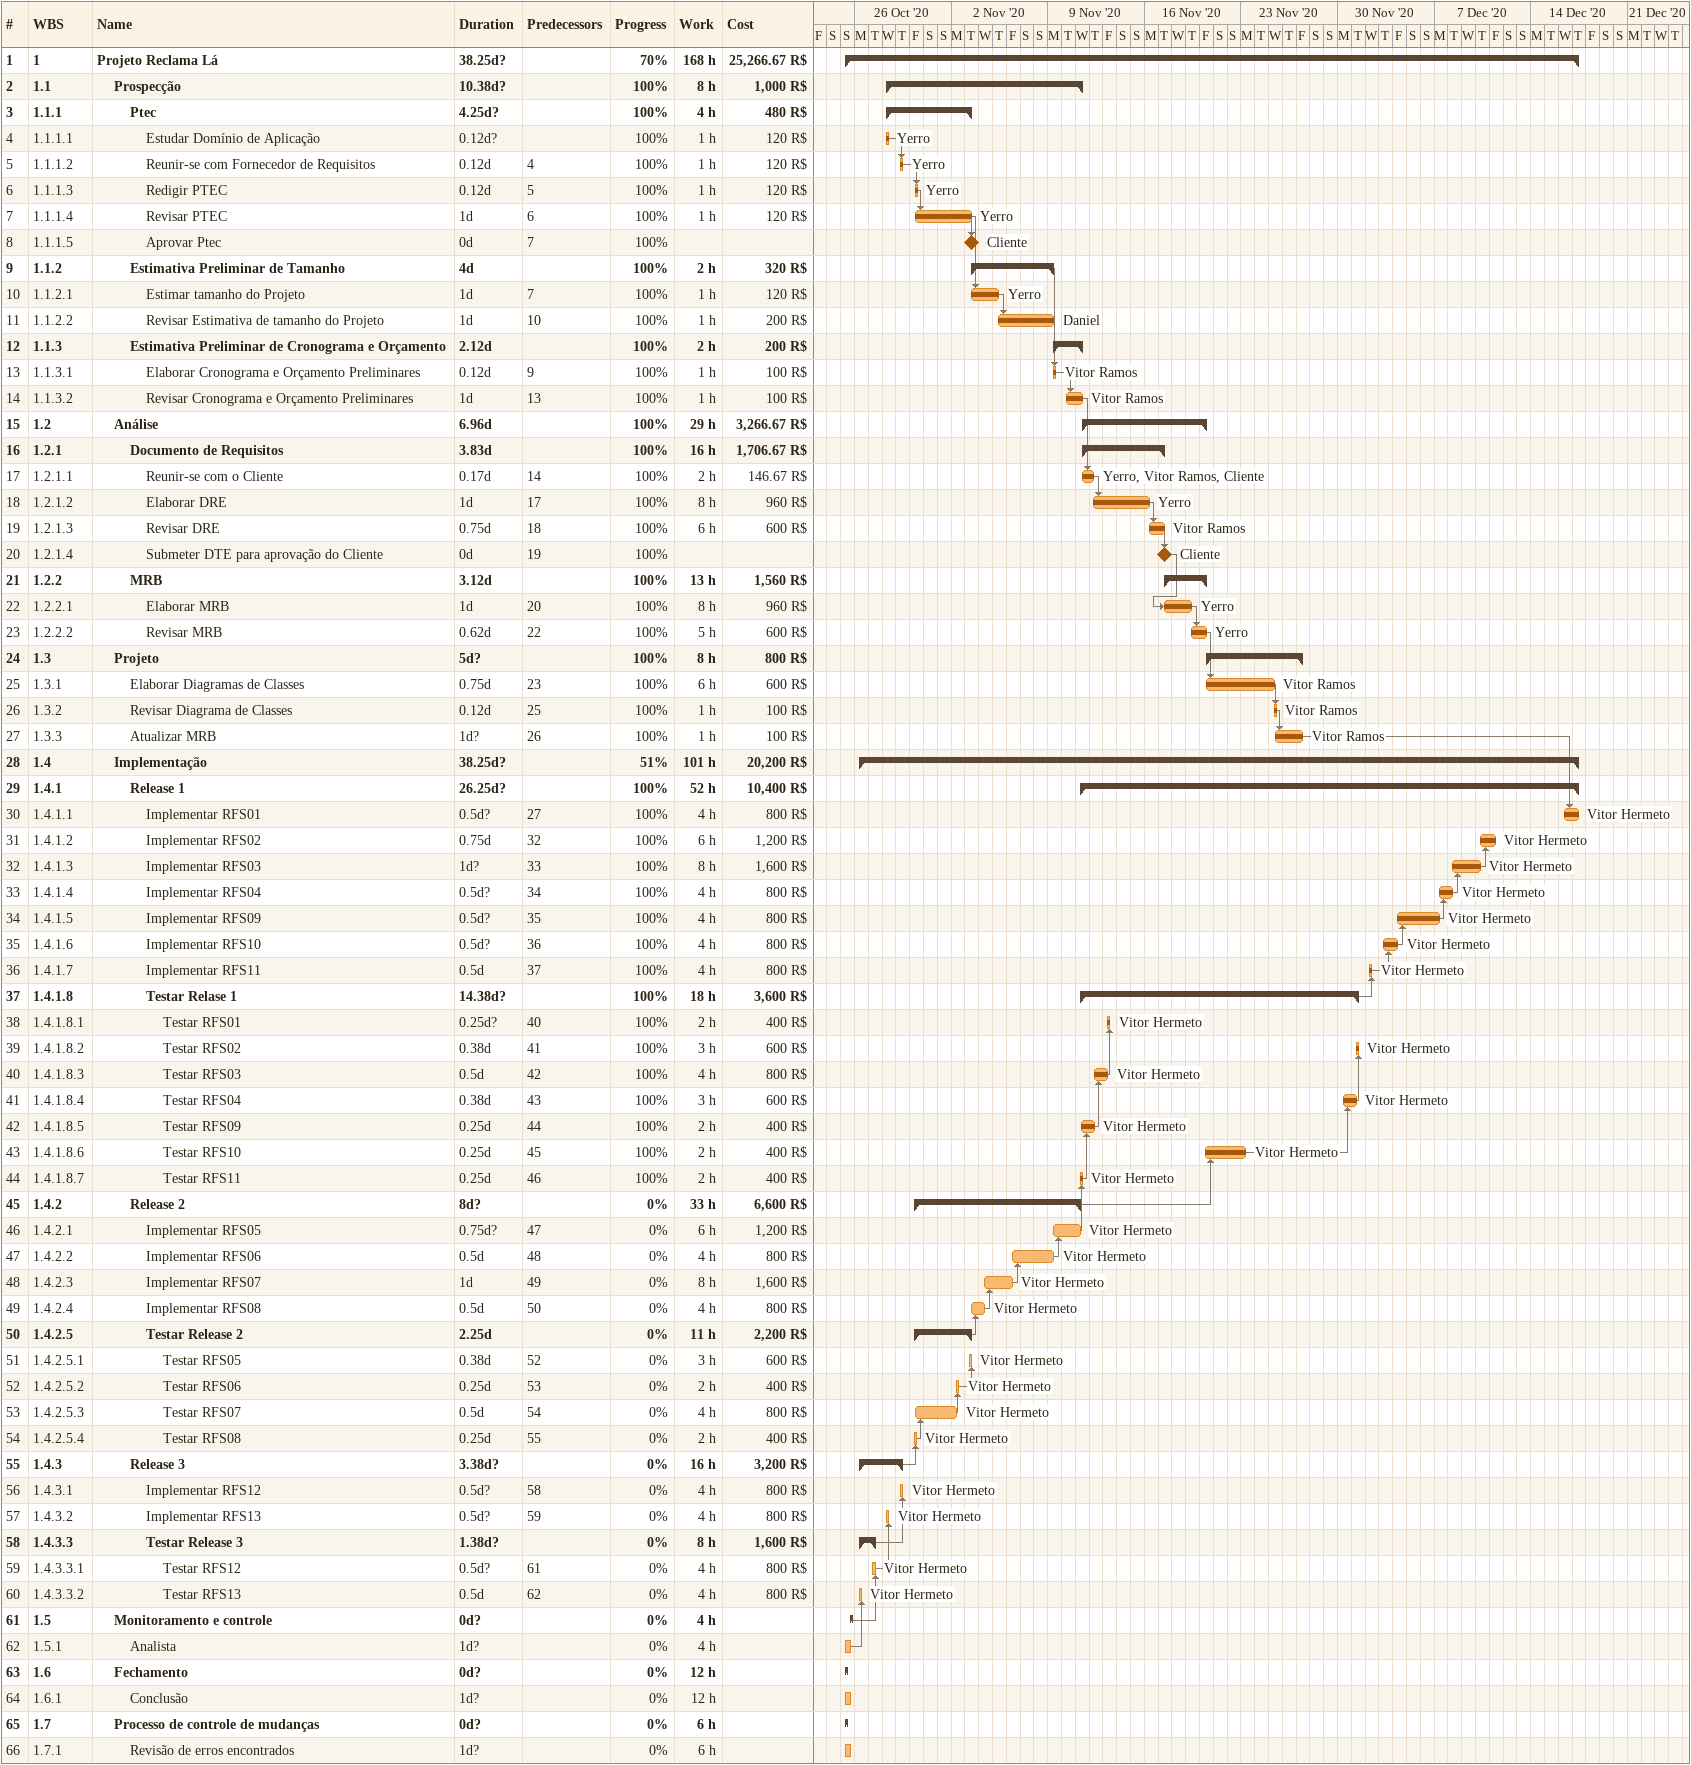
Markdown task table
| ID | WBS | Task | Duration | Start | Finish | Predecessors | Resources | % complete | Work (h) | Cost (R$) |
|---|---|---|---|---|---|---|---|---|---|---|
| 1 | 1 | **Projeto Reclama Lá** | 38.25d? | 2020-10-25 | 2020-12-17 |  |  | 70 | 168 | 25266.67 |
| 2 | 1.1 | **Prospecção** | 10.38d? | 2020-10-28 | 2020-11-11 |  |  | 100 | 8 | 1000 |
| 3 | 1.1.1 | **Ptec** | 4.25d? | 2020-10-28 | 2020-11-03 |  |  | 100 | 4 | 480 |
| 4 | 1.1.1.1 | Estudar Domínio de Aplicação | 0.12d? | 2020-10-28 | 2020-10-28 |  | Yerro | 100 | 1 | 120 |
| 5 | 1.1.1.2 | Reunir-se com Fornecedor de Requisitos | 0.12d | 2020-10-29 | 2020-10-29 | 4 | Yerro | 100 | 1 | 120 |
| 6 | 1.1.1.3 | Redigir PTEC | 0.12d | 2020-10-30 | 2020-10-30 | 5 | Yerro | 100 | 1 | 120 |
| 7 | 1.1.1.4 | Revisar PTEC | 1d | 2020-10-30 | 2020-11-03 | 6 | Yerro | 100 | 1 | 120 |
| 8 | 1.1.1.5 | Aprovar Ptec | 0d | 2020-11-03 | 2020-11-03 | 7 | Cliente | 100 |  |  |
| 9 | 1.1.2 | **Estimativa Preliminar de Tamanho** | 4d | 2020-11-03 | 2020-11-09 |  |  | 100 | 2 | 320 |
| 10 | 1.1.2.1 | Estimar tamanho do Projeto | 1d | 2020-11-03 | 2020-11-05 | 7 | Yerro | 100 | 1 | 120 |
| 11 | 1.1.2.2 | Revisar Estimativa de tamanho do Projeto | 1d | 2020-11-05 | 2020-11-09 | 10 | Daniel | 100 | 1 | 200 |
| 12 | 1.1.3 | **Estimativa Preliminar de Cronograma e Orçamento** | 2.12d | 2020-11-09 | 2020-11-11 |  |  | 100 | 2 | 200 |
| 13 | 1.1.3.1 | Elaborar Cronograma e Orçamento Preliminares | 0.12d | 2020-11-09 | 2020-11-09 | 9 | Vitor Ramos | 100 | 1 | 100 |
| 14 | 1.1.3.2 | Revisar Cronograma e Orçamento Preliminares | 1d | 2020-11-10 | 2020-11-11 | 13 | Vitor Ramos | 100 | 1 | 100 |
| 15 | 1.2 | **Análise** | 6.96d | 2020-11-11 | 2020-11-20 |  |  | 100 | 29 | 3266.67 |
| 16 | 1.2.1 | **Documento de Requisitos** | 3.83d | 2020-11-11 | 2020-11-17 |  |  | 100 | 16 | 1706.67 |
| 17 | 1.2.1.1 | Reunir-se com o Cliente | 0.17d | 2020-11-11 | 2020-11-12 | 14 | Yerro, Vitor Ramos, Cliente | 100 | 2 | 146.67 |
| 18 | 1.2.1.2 | Elaborar DRE | 1d | 2020-11-12 | 2020-11-16 | 17 | Yerro | 100 | 8 | 960 |
| 19 | 1.2.1.3 | Revisar DRE | 0.75d | 2020-11-16 | 2020-11-17 | 18 | Vitor Ramos | 100 | 6 | 600 |
| 20 | 1.2.1.4 | Submeter DTE para aprovação do Cliente | 0d | 2020-11-17 | 2020-11-17 | 19 | Cliente | 100 |  |  |
| 21 | 1.2.2 | **MRB** | 3.12d | 2020-11-17 | 2020-11-20 |  |  | 100 | 13 | 1560 |
| 22 | 1.2.2.1 | Elaborar MRB | 1d | 2020-11-17 | 2020-11-19 | 20 | Yerro | 100 | 8 | 960 |
| 23 | 1.2.2.2 | Revisar MRB | 0.62d | 2020-11-19 | 2020-11-20 | 22 | Yerro | 100 | 5 | 600 |
| 24 | 1.3 | **Projeto** | 5d? | 2020-11-20 | 2020-11-27 |  |  | 100 | 8 | 800 |
| 25 | 1.3.1 | Elaborar Diagramas de Classes | 0.75d | 2020-11-20 | 2020-11-25 | 23 | Vitor Ramos | 100 | 6 | 600 |
| 26 | 1.3.2 | Revisar Diagrama de Classes | 0.12d | 2020-11-25 | 2020-11-25 | 25 | Vitor Ramos | 100 | 1 | 100 |
| 27 | 1.3.3 | Atualizar MRB | 1d? | 2020-11-25 | 2020-11-27 | 26 | Vitor Ramos | 100 | 1 | 100 |
| 28 | 1.4 | **Implementação** | 38.25d? | 2020-10-26 | 2020-12-17 |  |  | 51 | 101 | 20200 |
| 29 | 1.4.1 | **Release 1** | 26.25d? | 2020-11-11 | 2020-12-17 |  |  | 100 | 52 | 10400 |
| 30 | 1.4.1.1 | Implementar RFS01 | 0.5d? | 2020-12-16 | 2020-12-17 | 27 | Vitor Hermeto | 100 | 4 | 800 |
| 31 | 1.4.1.2 | Implementar RFS02 | 0.75d | 2020-12-10 | 2020-12-11 | 32 | Vitor Hermeto | 100 | 6 | 1200 |
| 32 | 1.4.1.3 | Implementar RFS03 | 1d? | 2020-12-08 | 2020-12-10 | 33 | Vitor Hermeto | 100 | 8 | 1600 |
| 33 | 1.4.1.4 | Implementar RFS04 | 0.5d? | 2020-12-07 | 2020-12-08 | 34 | Vitor Hermeto | 100 | 4 | 800 |
| 34 | 1.4.1.5 | Implementar RFS09 | 0.5d? | 2020-12-04 | 2020-12-07 | 35 | Vitor Hermeto | 100 | 4 | 800 |
| 35 | 1.4.1.6 | Implementar RFS10 | 0.5d? | 2020-12-03 | 2020-12-04 | 36 | Vitor Hermeto | 100 | 4 | 800 |
| 36 | 1.4.1.7 | Implementar RFS11 | 0.5d | 2020-12-02 | 2020-12-02 | 37 | Vitor Hermeto | 100 | 4 | 800 |
| 37 | 1.4.1.8 | **Testar Relase 1** | 14.38d? | 2020-11-11 | 2020-12-01 |  |  | 100 | 18 | 3600 |
| 38 | 1.4.1.8.1 | Testar RFS01 | 0.25d? | 2020-11-13 | 2020-11-13 | 40 | Vitor Hermeto | 100 | 2 | 400 |
| 39 | 1.4.1.8.2 | Testar RFS02 | 0.38d | 2020-12-01 | 2020-12-01 | 41 | Vitor Hermeto | 100 | 3 | 600 |
| 40 | 1.4.1.8.3 | Testar RFS03 | 0.5d | 2020-11-12 | 2020-11-13 | 42 | Vitor Hermeto | 100 | 4 | 800 |
| 41 | 1.4.1.8.4 | Testar RFS04 | 0.38d | 2020-11-30 | 2020-12-01 | 43 | Vitor Hermeto | 100 | 3 | 600 |
| 42 | 1.4.1.8.5 | Testar RFS09 | 0.25d | 2020-11-11 | 2020-11-12 | 44 | Vitor Hermeto | 100 | 2 | 400 |
| 43 | 1.4.1.8.6 | Testar RFS10 | 0.25d | 2020-11-20 | 2020-11-23 | 45 | Vitor Hermeto | 100 | 2 | 400 |
| 44 | 1.4.1.8.7 | Testar RFS11 | 0.25d | 2020-11-11 | 2020-11-11 | 46 | Vitor Hermeto | 100 | 2 | 400 |
| 45 | 1.4.2 | **Release 2** | 8d? | 2020-10-30 | 2020-11-11 |  |  | 0 | 33 | 6600 |
| 46 | 1.4.2.1 | Implementar RFS05 | 0.75d? | 2020-11-09 | 2020-11-11 | 47 | Vitor Hermeto | 0 | 6 | 1200 |
| 47 | 1.4.2.2 | Implementar RFS06 | 0.5d | 2020-11-06 | 2020-11-09 | 48 | Vitor Hermeto | 0 | 4 | 800 |
| 48 | 1.4.2.3 | Implementar RFS07 | 1d | 2020-11-04 | 2020-11-06 | 49 | Vitor Hermeto | 0 | 8 | 1600 |
| 49 | 1.4.2.4 | Implementar RFS08 | 0.5d | 2020-11-03 | 2020-11-04 | 50 | Vitor Hermeto | 0 | 4 | 800 |
| 50 | 1.4.2.5 | **Testar Release 2** | 2.25d | 2020-10-30 | 2020-11-03 |  |  | 0 | 11 | 2200 |
| 51 | 1.4.2.5.1 | Testar RFS05 | 0.38d | 2020-11-03 | 2020-11-03 | 52 | Vitor Hermeto | 0 | 3 | 600 |
| 52 | 1.4.2.5.2 | Testar RFS06 | 0.25d | 2020-11-02 | 2020-11-02 | 53 | Vitor Hermeto | 0 | 2 | 400 |
| 53 | 1.4.2.5.3 | Testar RFS07 | 0.5d | 2020-10-30 | 2020-11-02 | 54 | Vitor Hermeto | 0 | 4 | 800 |
| 54 | 1.4.2.5.4 | Testar RFS08 | 0.25d | 2020-10-30 | 2020-10-30 | 55 | Vitor Hermeto | 0 | 2 | 400 |
| 55 | 1.4.3 | **Release 3** | 3.38d? | 2020-10-26 | 2020-10-29 |  |  | 0 | 16 | 3200 |
| 56 | 1.4.3.1 | Implementar RFS12 | 0.5d? | 2020-10-29 | 2020-10-29 | 58 | Vitor Hermeto | 0 | 4 | 800 |
| 57 | 1.4.3.2 | Implementar RFS13 | 0.5d? | 2020-10-28 | 2020-10-28 | 59 | Vitor Hermeto | 0 | 4 | 800 |
| 58 | 1.4.3.3 | **Testar Release 3** | 1.38d? | 2020-10-26 | 2020-10-27 |  |  | 0 | 8 | 1600 |
| 59 | 1.4.3.3.1 | Testar RFS12 | 0.5d? | 2020-10-27 | 2020-10-27 | 61 | Vitor Hermeto | 0 | 4 | 800 |
| 60 | 1.4.3.3.2 | Testar RFS13 | 0.5d | 2020-10-26 | 2020-10-26 | 62 | Vitor Hermeto | 0 | 4 | 800 |
| 61 | 1.5 | **Monitoramento e controle** | 0d? | 2020-10-25 | 2020-10-25 |  |  | 0 | 4 |  |
| 62 | 1.5.1 | Analista | 1d? | 2020-10-25 | 2020-10-25 |  |  | 0 | 4 |  |
| 63 | 1.6 | **Fechamento** | 0d? | 2020-10-25 | 2020-10-25 |  |  | 0 | 12 |  |
| 64 | 1.6.1 | Conclusão | 1d? | 2020-10-25 | 2020-10-25 |  |  | 0 | 12 |  |
| 65 | 1.7 | **Processo de controle de mudanças** | 0d? | 2020-10-25 | 2020-10-25 |  |  | 0 | 6 |  |
| 66 | 1.7.1 | Revisão de erros encontrados | 1d? | 2020-10-25 | 2020-10-25 |  |  | 0 | 6 |  |
